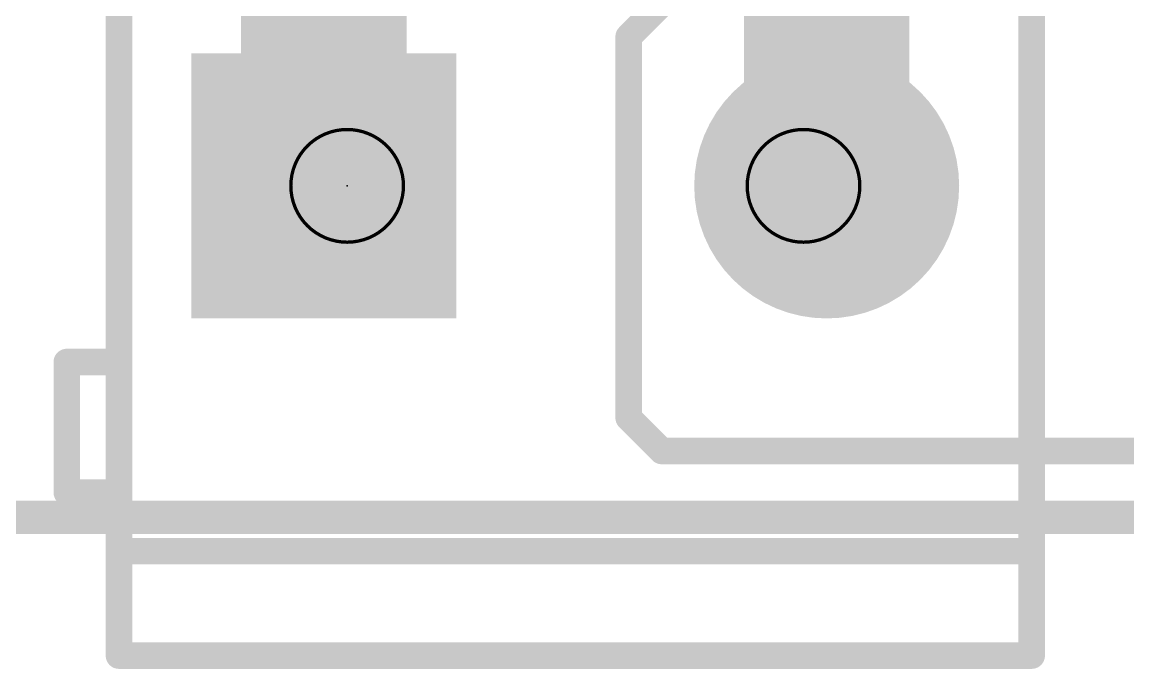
# Model space of a CAD drawing. Extents: x -9 to 98, y -32 to 31.
# Drawn here: x 8.56 to 17.04, y -1.16 to 3.79 of the extents above; entities that cross this region are included whole.
import ezdxf

# ---------------------------------------------------------------- set-up
doc = ezdxf.new("R2010")
doc.units = 0
for name, color, linetype in [('1', 12, 'CONTINUOUS'), ('16', 132, 'CONTINUOUS'), ('17', 110, 'CONTINUOUS'), ('20', 31, 'CONTINUOUS'), ('21', 41, 'CONTINUOUS'), ('23', 53, 'CONTINUOUS'), ('51', 53, 'CONTINUOUS')]:
    doc.layers.add(name, color=color, linetype=linetype)

# ---------------------------------------------------------------- blocks, each defined once
blk = doc.blocks.new('SQUAREP')
blk.add_solid([(-0.5, -0.5), (0.5, -0.5), (-0.5, 0.5), (0.5, 0.5)])
blk = doc.blocks.new('ROUNDP')
at = {"const_width": 0.5}
blk.add_lwpolyline([(0, -0.25, 1), (0, 0.25, 1), (0, -0.25)], format="xyb", dxfattribs=at)

msp = doc.modelspace()

# ---------------------------------------------------------------- linework, layer by layer
at = {"layer": '1', "const_width": 1.27}
msp.add_lwpolyline([(14.7268, 2.54), (14.7268, 4.4398)], dxfattribs=at)
at = {"layer": '1', "const_width": 0.635}
msp.add_lwpolyline([(14.4093, 2.54, 1), (15.0443, 2.54)], format="xyb", dxfattribs=at)
at = {"layer": '16'}
for points, const_width in [([(10.8712, 2.54), (10.8712, 15.4432)], 1.27), ([(13.462, 3.937), (13.208, 3.683)], 0.2032), ([(13.208, 3.683), (13.208, 0.762)], 0.2032), ([(13.208, 0.762), (13.462, 0.508)], 0.2032), ([(13.462, 0.508), (24.765, 0.508)], 0.2032), ([(26.035, 0), (0, 0)], 0.254)]:
    msp.add_lwpolyline(points, dxfattribs=dict(at, const_width=const_width))
for points, const_width in [([(13.2588, 3.683, 1), (13.1572, 3.683)], 0.1016), ([(13.1721, 3.7189, 1), (13.2439, 3.6471)], 0.1016), ([(10.5537, 2.54, 1), (11.1887, 2.54)], 0.635), ([(13.2439, 0.7979, 1), (13.1721, 0.7261)], 0.1016), ([(13.1572, 0.762, 1), (13.2588, 0.762)], 0.1016), ([(13.462, 0.5588, 1), (13.462, 0.4572)], 0.1016), ([(13.4261, 0.4721, 1), (13.4979, 0.5439)], 0.1016)]:
    msp.add_lwpolyline(points, format="xyb", dxfattribs=dict(at, const_width=const_width))
at = {"layer": '20', "const_width": 0.2032}
msp.add_lwpolyline([(1.27, 0), (29.8325, 0)], dxfattribs=at)
at = {"layer": '21', "const_width": 0.2032}
for points in [[(9.299, -0.26), (9.299, 5.94)], [(16.299, 5.94), (16.299, -0.26)], [(9.299, -1.06), (9.299, -0.26)], [(16.299, -0.26), (9.299, -0.26)], [(16.299, -0.26), (16.299, -1.06)], [(16.299, -1.06), (9.299, -1.06)]]:
    msp.add_lwpolyline(points, dxfattribs=at)
at = {"layer": '21', "const_width": 0.1016}
for points in [[(9.3498, -0.26, 1), (9.2482, -0.26)], [(9.299, -0.2092, 1), (9.299, -0.3108)], [(16.3498, -0.26, 1), (16.2482, -0.26)], [(16.299, -0.3108, 1), (16.299, -0.2092)], [(9.2482, -0.26, 1), (9.3498, -0.26)], [(16.2482, -0.26, 1), (16.3498, -0.26)], [(9.299, -1.0092, 1), (9.299, -1.1108)], [(9.2482, -1.06, 1), (9.3498, -1.06)], [(16.2482, -1.06, 1), (16.3498, -1.06)], [(16.299, -1.1108, 1), (16.299, -1.0092)]]:
    msp.add_lwpolyline(points, format="xyb", dxfattribs=at)
at = {"layer": '23'}
msp.add_point((11.049, 2.54), dxfattribs=at)
at = {"layer": '51'}
for points, const_width in [([(11.049, 2.1082, 1), (11.049, 2.9718, 1), (11.049, 2.1082)], 0.0254), ([(14.549, 2.1082, 1), (14.549, 2.9718, 1), (14.549, 2.1082)], 0.0254), ([(8.899, 1.2408, 1), (8.899, 1.1392)], 0.1016), ([(8.9498, 1.19, 1), (8.8482, 1.19)], 0.1016), ([(9.299, 1.1392, 1), (9.299, 1.2408)], 0.1016), ([(8.899, 0.2408, 1), (8.899, 0.1392)], 0.1016), ([(9.299, 0.1392, 1), (9.299, 0.2408)], 0.1016), ([(8.8482, 0.19, 1), (8.9498, 0.19)], 0.1016)]:
    msp.add_lwpolyline(points, format="xyb", dxfattribs=dict(at, const_width=const_width))
at = {"layer": '51', "const_width": 0.2032}
for points in [[(9.299, 1.19), (8.899, 1.19)], [(8.899, 1.19), (8.899, 0.19)], [(8.899, 0.19), (9.299, 0.19)]]:
    msp.add_lwpolyline(points, dxfattribs=at)

# ---------------------------------------------------------------- block references
at = {"layer": '17', "xscale": 2.032, "yscale": 2.032}
for name, p in [('SQUAREP', (10.8712, 2.54)), ('SQUAREP', (10.8712, 2.54)), ('ROUNDP', (14.7268, 2.54)), ('ROUNDP', (14.7268, 2.54))]:
    msp.add_blockref(name, p, dxfattribs=at)

doc.saveas('drawing.dxf')
